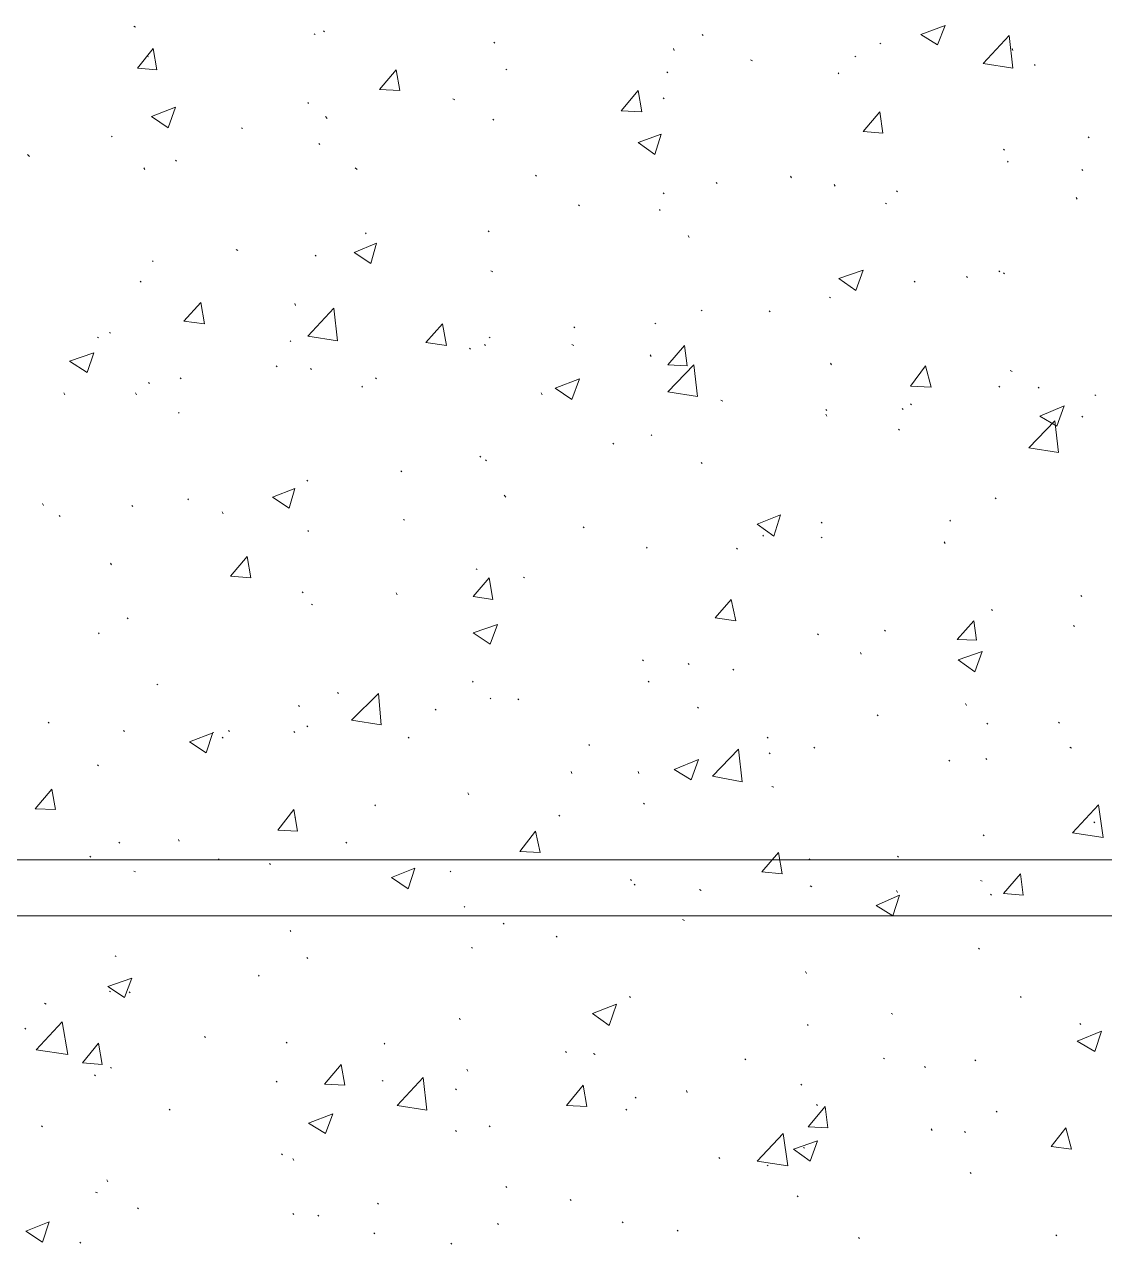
# Model space of a CAD drawing. Header units: millimetres. Extents: x 2928 to 3112, y 1220 to 1280.
# Drawn here: x 2947.469 to 2949.404, y 1255.925 to 1258.111 of the extents above; entities that cross this region are included whole.
import ezdxf

# ---------------------------------------------------------------- set-up
doc = ezdxf.new("R2010")
doc.units = ezdxf.units.MM

msp = doc.modelspace()

# ---------------------------------------------------------------- linework, layer by layer
at = {"color": 253, "linetype": 'Continuous', "lineweight": 5, "true_color": 0x9a9a9a}
for points in [[(2961.2116, 1241.9003), (2942.08633, 1241.9003), (2942.08633, 1247.74538), (2950.25144, 1247.74538), (2950.25144, 1256.61384), (2942.08633, 1256.61384), (2942.08633, 1261.45224), (2961.2116, 1261.45224), (2961.2116, 1249.1904)], [(2941.98633, 1247.84538), (2950.14978, 1247.84538), (2950.14978, 1256.51384), (2941.98633, 1256.51384)]]:
    msp.add_lwpolyline(points, dxfattribs=at)
at = {"color": 92, "linetype": 'Continuous', "lineweight": 13, "true_color": 0x00b800}
for points in [[(2947.66807, 1258.10553), (2947.66474, 1258.1072), (2947.66474, 1258.1072)], [(2948.00641, 1258.0972), (2948.00475, 1258.09886), (2948.00475, 1258.09886)], [(2949.07476, 1258.09219), (2949.1181, 1258.10886), (2949.1181, 1258.10886)], [(2949.10476, 1258.07386), (2949.1181, 1258.10886), (2949.1181, 1258.10886)], [(2947.98975, 1258.09219), (2947.98808, 1258.09386), (2947.98808, 1258.09386)], [(2948.31142, 1258.07719), (2948.30975, 1258.07886), (2948.30975, 1258.07886)], [(2948.68476, 1258.09053), (2948.68309, 1258.09219), (2948.68309, 1258.09219)], [(2949.00309, 1258.07553), (2949.00143, 1258.07719), (2949.00143, 1258.07719)], [(2949.07476, 1258.09219), (2949.10476, 1258.07386), (2949.10476, 1258.07386)], [(2949.18643, 1258.04053), (2949.2331, 1258.09053), (2949.2331, 1258.09053)], [(2949.23976, 1258.03219), (2949.2331, 1258.09053), (2949.2331, 1258.09053)], [(2947.67141, 1258.03219), (2947.69974, 1258.06719), (2947.69974, 1258.06719)], [(2947.69141, 1258.05219), (2947.68807, 1258.05386), (2947.68807, 1258.05386)], [(2947.70641, 1258.02886), (2947.69974, 1258.06719), (2947.69974, 1258.06719)], [(2948.63309, 1258.06386), (2948.63142, 1258.06719), (2948.63142, 1258.06719)], [(2948.95809, 1258.05219), (2948.95643, 1258.05386), (2948.95643, 1258.05386)], [(2949.23976, 1258.06386), (2949.2381, 1258.06719), (2949.2381, 1258.06719)], [(2947.67141, 1258.03219), (2947.70641, 1258.02886), (2947.70641, 1258.02886)], [(2948.77309, 1258.04553), (2948.76976, 1258.04719), (2948.76976, 1258.04719)], [(2949.18643, 1258.04053), (2949.23976, 1258.03219), (2949.23976, 1258.03219)], [(2949.27976, 1258.03719), (2949.2781, 1258.03886), (2949.2781, 1258.03886)], [(2948.10475, 1257.99386), (2948.13475, 1258.02886), (2948.13475, 1258.02886)], [(2948.14141, 1257.99219), (2948.13475, 1258.02886), (2948.13475, 1258.02886)], [(2948.33308, 1258.02886), (2948.33142, 1258.03053), (2948.33142, 1258.03053)], [(2948.62142, 1258.02386), (2948.61975, 1258.02553), (2948.61975, 1258.02553)], [(2948.92809, 1258.02219), (2948.92643, 1258.02386), (2948.92643, 1258.02386)], [(2948.10475, 1257.99386), (2948.14141, 1257.99219), (2948.14141, 1257.99219)], [(2948.53809, 1257.95553), (2948.56809, 1257.99219), (2948.56809, 1257.99219)], [(2948.57475, 1257.95386), (2948.56809, 1257.99219), (2948.56809, 1257.99219)], [(2947.97808, 1257.96886), (2947.97641, 1257.97053), (2947.97641, 1257.97053)], [(2948.23975, 1257.97553), (2948.23642, 1257.97719), (2948.23642, 1257.97719)], [(2948.61475, 1257.97719), (2948.61309, 1257.97886), (2948.61309, 1257.97886)], [(2947.69641, 1257.94553), (2947.73974, 1257.96219), (2947.73974, 1257.96219)], [(2947.69641, 1257.94553), (2947.72641, 1257.92553), (2947.72641, 1257.92553)], [(2947.72641, 1257.92553), (2947.73974, 1257.96219), (2947.73974, 1257.96219)], [(2948.01141, 1257.94219), (2948.00808, 1257.94553), (2948.00808, 1257.94553)], [(2948.53809, 1257.95553), (2948.57475, 1257.95386), (2948.57475, 1257.95386)], [(2948.97143, 1257.91886), (2949.00143, 1257.95386), (2949.00143, 1257.95386)], [(2949.00643, 1257.91553), (2949.00143, 1257.95386), (2949.00143, 1257.95386)], [(2947.85974, 1257.92386), (2947.85808, 1257.92553), (2947.85808, 1257.92553)], [(2948.30975, 1257.93886), (2948.30808, 1257.94053), (2948.30808, 1257.94053)], [(2947.62641, 1257.90886), (2947.62474, 1257.91053), (2947.62474, 1257.91053)], [(2948.56809, 1257.89886), (2948.60975, 1257.91386), (2948.60975, 1257.91386)], [(2948.59809, 1257.87719), (2948.60975, 1257.91386), (2948.60975, 1257.91386)], [(2948.97143, 1257.91886), (2949.00643, 1257.91553), (2949.00643, 1257.91553)], [(2949.37643, 1257.90719), (2949.37477, 1257.90886), (2949.37477, 1257.90886)], [(2947.99808, 1257.89553), (2947.99641, 1257.89719), (2947.99641, 1257.89719)], [(2948.56809, 1257.89886), (2948.59809, 1257.87719), (2948.59809, 1257.87719)], [(2949.22476, 1257.88553), (2949.2231, 1257.88719), (2949.2231, 1257.88719)], [(2947.47807, 1257.87386), (2947.47474, 1257.87719), (2947.47474, 1257.87719)], [(2947.74141, 1257.86553), (2947.73974, 1257.86719), (2947.73974, 1257.86719)], [(2949.23143, 1257.86386), (2949.22976, 1257.86553), (2949.22976, 1257.86553)], [(2947.68474, 1257.85052), (2947.68307, 1257.85386), (2947.68307, 1257.85386)], [(2948.06475, 1257.85052), (2948.06141, 1257.85386), (2948.06141, 1257.85386)], [(2948.38642, 1257.83886), (2948.38475, 1257.84052), (2948.38475, 1257.84052)], [(2948.84309, 1257.83552), (2948.84142, 1257.83886), (2948.84142, 1257.83886)], [(2949.36477, 1257.84886), (2949.3631, 1257.85052), (2949.3631, 1257.85052)], [(2948.70976, 1257.82552), (2948.70809, 1257.82719), (2948.70809, 1257.82719)], [(2948.92143, 1257.82052), (2948.91976, 1257.82386), (2948.91976, 1257.82386)], [(2949.03309, 1257.81052), (2949.03143, 1257.81219), (2949.03143, 1257.81219)], [(2948.61475, 1257.80719), (2948.61309, 1257.80886), (2948.61309, 1257.80886)], [(2949.01309, 1257.78886), (2949.01143, 1257.79052), (2949.01143, 1257.79052)], [(2949.35477, 1257.79719), (2949.3531, 1257.80052), (2949.3531, 1257.80052)], [(2948.46309, 1257.78552), (2948.46142, 1257.78719), (2948.46142, 1257.78719)], [(2948.60809, 1257.77719), (2948.60642, 1257.77886), (2948.60642, 1257.77886)], [(2948.08141, 1257.73552), (2948.07975, 1257.73719), (2948.07975, 1257.73719)], [(2948.30142, 1257.73886), (2948.29975, 1257.74052), (2948.29975, 1257.74052)], [(2948.65976, 1257.72886), (2948.65809, 1257.73219), (2948.65809, 1257.73219)], [(2947.85141, 1257.70552), (2947.84808, 1257.70719), (2947.84808, 1257.70719)], [(2948.05975, 1257.70219), (2948.09975, 1257.71886), (2948.09975, 1257.71886)], [(2948.08975, 1257.68219), (2948.09975, 1257.71886), (2948.09975, 1257.71886)], [(2947.69974, 1257.68552), (2947.69808, 1257.68719), (2947.69808, 1257.68719)], [(2947.99141, 1257.69552), (2947.98975, 1257.69719), (2947.98975, 1257.69719)], [(2948.05975, 1257.70219), (2948.08975, 1257.68219), (2948.08975, 1257.68219)], [(2948.30808, 1257.66719), (2948.30475, 1257.66886), (2948.30475, 1257.66886)], [(2948.92809, 1257.65552), (2948.97143, 1257.67052), (2948.97143, 1257.67052)], [(2948.95809, 1257.63386), (2948.97143, 1257.67052), (2948.97143, 1257.67052)], [(2949.21643, 1257.66719), (2949.21476, 1257.66886), (2949.21476, 1257.66886)], [(2949.22476, 1257.66386), (2949.2231, 1257.66552), (2949.2231, 1257.66552)], [(2947.67807, 1257.64886), (2947.67641, 1257.65052), (2947.67641, 1257.65052)], [(2948.92809, 1257.65552), (2948.95809, 1257.63386), (2948.95809, 1257.63386)], [(2949.06476, 1257.64886), (2949.06309, 1257.65052), (2949.06309, 1257.65052)], [(2949.1581, 1257.65719), (2949.15643, 1257.65886), (2949.15643, 1257.65886)], [(2948.91309, 1257.62052), (2948.91143, 1257.62219), (2948.91143, 1257.62219)], [(2947.75474, 1257.57885), (2947.78474, 1257.61219), (2947.78474, 1257.61219)], [(2947.79141, 1257.57385), (2947.78474, 1257.61219), (2947.78474, 1257.61219)], [(2947.95475, 1257.60719), (2947.95308, 1257.61052), (2947.95308, 1257.61052)], [(2947.97641, 1257.55219), (2948.02308, 1257.60219), (2948.02308, 1257.60219)], [(2948.02975, 1257.54385), (2948.02308, 1257.60219), (2948.02308, 1257.60219)], [(2948.68309, 1257.59719), (2948.68142, 1257.59885), (2948.68142, 1257.59885)], [(2948.80476, 1257.59552), (2948.80309, 1257.59719), (2948.80309, 1257.59719)], [(2947.75474, 1257.57885), (2947.79141, 1257.57385), (2947.79141, 1257.57385)], [(2948.18808, 1257.54052), (2948.21808, 1257.57385), (2948.21808, 1257.57385)], [(2948.22475, 1257.53552), (2948.21808, 1257.57385), (2948.21808, 1257.57385)], [(2948.59975, 1257.57385), (2948.59809, 1257.57552), (2948.59809, 1257.57552)], [(2947.60141, 1257.54885), (2947.59974, 1257.55052), (2947.59974, 1257.55052)], [(2947.62307, 1257.55719), (2947.62141, 1257.55885), (2947.62141, 1257.55885)], [(2947.97641, 1257.55219), (2948.02975, 1257.54385), (2948.02975, 1257.54385)], [(2948.30308, 1257.54885), (2948.30142, 1257.55052), (2948.30142, 1257.55052)], [(2948.45475, 1257.56719), (2948.45309, 1257.56885), (2948.45309, 1257.56885)], [(2947.94641, 1257.54219), (2947.94475, 1257.54385), (2947.94475, 1257.54385)], [(2948.18808, 1257.54052), (2948.22475, 1257.53552), (2948.22475, 1257.53552)], [(2948.26808, 1257.52885), (2948.26642, 1257.53052), (2948.26642, 1257.53052)], [(2948.29475, 1257.53552), (2948.29308, 1257.53719), (2948.29308, 1257.53719)], [(2948.45309, 1257.53552), (2948.44975, 1257.53719), (2948.44975, 1257.53719)], [(2948.62142, 1257.50052), (2948.65142, 1257.53552), (2948.65142, 1257.53552)], [(2948.65642, 1257.49885), (2948.65142, 1257.53552), (2948.65142, 1257.53552)], [(2947.54974, 1257.50719), (2947.59307, 1257.52219), (2947.59307, 1257.52219)], [(2947.54974, 1257.50719), (2947.58141, 1257.48719), (2947.58141, 1257.48719)], [(2947.58141, 1257.48719), (2947.59307, 1257.52219), (2947.59307, 1257.52219)], [(2948.59142, 1257.51552), (2948.58975, 1257.51885), (2948.58975, 1257.51885)], [(2947.92141, 1257.49719), (2947.91974, 1257.49885), (2947.91974, 1257.49885)], [(2947.98308, 1257.49219), (2947.98141, 1257.49385), (2947.98141, 1257.49385)], [(2948.62142, 1257.50052), (2948.65642, 1257.49885), (2948.65642, 1257.49885)], [(2948.62142, 1257.45219), (2948.66809, 1257.50052), (2948.66809, 1257.50052)], [(2948.67476, 1257.44385), (2948.66809, 1257.50052), (2948.66809, 1257.50052)], [(2948.91476, 1257.50052), (2948.91309, 1257.50385), (2948.91309, 1257.50385)], [(2949.05643, 1257.46219), (2949.08309, 1257.49885), (2949.08309, 1257.49885)], [(2949.09309, 1257.46052), (2949.08309, 1257.49885), (2949.08309, 1257.49885)], [(2949.2381, 1257.48885), (2949.23476, 1257.49052), (2949.23476, 1257.49052)], [(2947.69307, 1257.46719), (2947.69141, 1257.46885), (2947.69141, 1257.46885)], [(2947.74974, 1257.47552), (2947.74808, 1257.47719), (2947.74808, 1257.47719)], [(2948.09975, 1257.47552), (2948.09808, 1257.47719), (2948.09808, 1257.47719)], [(2948.41975, 1257.45885), (2948.46309, 1257.47552), (2948.46309, 1257.47552)], [(2948.44975, 1257.43885), (2948.46309, 1257.47552), (2948.46309, 1257.47552)], [(2947.54141, 1257.44719), (2947.53974, 1257.45052), (2947.53974, 1257.45052)], [(2947.66974, 1257.44719), (2947.66807, 1257.45052), (2947.66807, 1257.45052)], [(2948.07475, 1257.46052), (2948.07308, 1257.46219), (2948.07308, 1257.46219)], [(2948.39642, 1257.44719), (2948.39475, 1257.45052), (2948.39475, 1257.45052)], [(2948.41975, 1257.45885), (2948.44975, 1257.43885), (2948.44975, 1257.43885)], [(2948.62142, 1257.45219), (2948.67476, 1257.44385), (2948.67476, 1257.44385)], [(2949.05643, 1257.46219), (2949.09309, 1257.46052), (2949.09309, 1257.46052)], [(2949.21643, 1257.46052), (2949.21476, 1257.46219), (2949.21476, 1257.46219)], [(2949.28643, 1257.45885), (2949.28476, 1257.46052), (2949.28476, 1257.46052)], [(2949.3881, 1257.44552), (2949.38643, 1257.44719), (2949.38643, 1257.44719)], [(2948.71976, 1257.43552), (2948.71642, 1257.43719), (2948.71642, 1257.43719)], [(2948.90643, 1257.41885), (2948.90476, 1257.42052), (2948.90476, 1257.42052)], [(2949.04309, 1257.42052), (2949.04143, 1257.42219), (2949.04143, 1257.42219)], [(2949.05809, 1257.42885), (2949.05643, 1257.43052), (2949.05643, 1257.43052)], [(2949.2881, 1257.40885), (2949.33143, 1257.42719), (2949.33143, 1257.42719)], [(2949.3181, 1257.39052), (2949.33143, 1257.42719), (2949.33143, 1257.42719)], [(2947.74641, 1257.41385), (2947.74474, 1257.41552), (2947.74474, 1257.41552)], [(2948.90643, 1257.40885), (2948.90476, 1257.41219), (2948.90476, 1257.41219)], [(2949.2681, 1257.35218), (2949.31476, 1257.40052), (2949.31476, 1257.40052)], [(2949.2881, 1257.40885), (2949.3181, 1257.39052), (2949.3181, 1257.39052)], [(2949.32143, 1257.34385), (2949.31476, 1257.40052), (2949.31476, 1257.40052)], [(2949.36477, 1257.40719), (2949.3631, 1257.40885), (2949.3631, 1257.40885)], [(2948.59309, 1257.37385), (2948.59142, 1257.37552), (2948.59142, 1257.37552)], [(2949.03643, 1257.38385), (2949.03476, 1257.38552), (2949.03476, 1257.38552)], [(2948.52475, 1257.35885), (2948.52309, 1257.36052), (2948.52309, 1257.36052)], [(2948.28642, 1257.33552), (2948.28475, 1257.33718), (2948.28475, 1257.33718)], [(2949.2681, 1257.35218), (2949.32143, 1257.34385), (2949.32143, 1257.34385)], [(2948.14475, 1257.30885), (2948.14308, 1257.31052), (2948.14308, 1257.31052)], [(2948.29642, 1257.32885), (2948.29475, 1257.33052), (2948.29475, 1257.33052)], [(2948.68309, 1257.32385), (2948.68142, 1257.32552), (2948.68142, 1257.32552)], [(2947.97641, 1257.29218), (2947.97475, 1257.29385), (2947.97475, 1257.29385)], [(2947.91308, 1257.26385), (2947.95308, 1257.27885), (2947.95308, 1257.27885)], [(2947.94308, 1257.24385), (2947.95308, 1257.27885), (2947.95308, 1257.27885)], [(2948.33142, 1257.26385), (2948.32808, 1257.26718), (2948.32808, 1257.26718)], [(2947.50307, 1257.24885), (2947.50141, 1257.25218), (2947.50141, 1257.25218)], [(2947.66307, 1257.24718), (2947.66141, 1257.24885), (2947.66141, 1257.24885)], [(2947.76308, 1257.25885), (2947.76141, 1257.26052), (2947.76141, 1257.26052)], [(2947.91308, 1257.26385), (2947.94308, 1257.24385), (2947.94308, 1257.24385)], [(2949.20976, 1257.26052), (2949.2081, 1257.26218), (2949.2081, 1257.26218)], [(2947.53307, 1257.22885), (2947.53141, 1257.23052), (2947.53141, 1257.23052)], [(2947.82474, 1257.23385), (2947.82308, 1257.23718), (2947.82308, 1257.23718)], [(2948.14975, 1257.22218), (2948.14808, 1257.22385), (2948.14808, 1257.22385)], [(2948.78142, 1257.21552), (2948.82309, 1257.23218), (2948.82309, 1257.23218)], [(2948.81142, 1257.19385), (2948.82309, 1257.23218), (2948.82309, 1257.23218)], [(2949.1281, 1257.22052), (2949.12643, 1257.22218), (2949.12643, 1257.22218)], [(2947.97808, 1257.20218), (2947.97641, 1257.20385), (2947.97641, 1257.20385)], [(2948.47142, 1257.20885), (2948.46975, 1257.21052), (2948.46975, 1257.21052)], [(2948.78142, 1257.21552), (2948.81142, 1257.19385), (2948.81142, 1257.19385)], [(2948.89809, 1257.21718), (2948.89643, 1257.21885), (2948.89643, 1257.21885)], [(2948.79309, 1257.19385), (2948.79142, 1257.19552), (2948.79142, 1257.19552)], [(2948.89809, 1257.19052), (2948.89643, 1257.19218), (2948.89643, 1257.19218)], [(2949.1181, 1257.18052), (2949.11643, 1257.18385), (2949.11643, 1257.18385)], [(2947.83808, 1257.12218), (2947.86808, 1257.15718), (2947.86808, 1257.15718)], [(2947.87474, 1257.11885), (2947.86808, 1257.15718), (2947.86808, 1257.15718)], [(2948.58475, 1257.17218), (2948.58309, 1257.17385), (2948.58309, 1257.17385)], [(2948.74642, 1257.17052), (2948.74476, 1257.17218), (2948.74476, 1257.17218)], [(2947.62474, 1257.14218), (2947.62307, 1257.14551), (2947.62307, 1257.14551)], [(2948.27975, 1257.13385), (2948.27808, 1257.13551), (2948.27808, 1257.13551)], [(2947.83808, 1257.12218), (2947.87474, 1257.11885), (2947.87474, 1257.11885)], [(2948.27308, 1257.08551), (2948.30142, 1257.11885), (2948.30142, 1257.11885)], [(2948.30808, 1257.08051), (2948.30142, 1257.11885), (2948.30142, 1257.11885)], [(2948.36475, 1257.11885), (2948.36308, 1257.12051), (2948.36308, 1257.12051)], [(2947.96808, 1257.09218), (2947.96641, 1257.09385), (2947.96641, 1257.09385)], [(2948.13641, 1257.08885), (2948.13475, 1257.09218), (2948.13475, 1257.09218)], [(2947.98475, 1257.07051), (2947.98308, 1257.07218), (2947.98308, 1257.07218)], [(2948.27308, 1257.08551), (2948.30808, 1257.08051), (2948.30808, 1257.08051)], [(2948.70642, 1257.04718), (2948.73476, 1257.08051), (2948.73476, 1257.08051)], [(2948.74309, 1257.04218), (2948.73476, 1257.08051), (2948.73476, 1257.08051)], [(2949.3631, 1257.08551), (2949.36143, 1257.08718), (2949.36143, 1257.08718)], [(2947.65474, 1257.04551), (2947.65307, 1257.04718), (2947.65307, 1257.04718)], [(2948.70642, 1257.04718), (2948.74309, 1257.04218), (2948.74309, 1257.04218)], [(2949.2031, 1257.06051), (2949.20143, 1257.06218), (2949.20143, 1257.06218)], [(2948.27308, 1257.02051), (2948.31642, 1257.03551), (2948.31642, 1257.03551)], [(2948.30308, 1257.00051), (2948.31642, 1257.03551), (2948.31642, 1257.03551)], [(2949.01143, 1257.02385), (2949.00976, 1257.02551), (2949.00976, 1257.02551)], [(2949.13976, 1257.00885), (2949.16976, 1257.04218), (2949.16976, 1257.04218)], [(2949.17476, 1257.00718), (2949.16976, 1257.04218), (2949.16976, 1257.04218)], [(2949.34977, 1257.03218), (2949.3481, 1257.03385), (2949.3481, 1257.03385)], [(2947.60307, 1257.01885), (2947.60141, 1257.02051), (2947.60141, 1257.02051)], [(2948.27308, 1257.02051), (2948.30308, 1257.00051), (2948.30308, 1257.00051)], [(2948.89143, 1257.01718), (2948.88976, 1257.01885), (2948.88976, 1257.01885)], [(2949.13976, 1257.00885), (2949.17476, 1257.00718), (2949.17476, 1257.00718)], [(2948.96809, 1256.98218), (2948.96643, 1256.98551), (2948.96643, 1256.98551)], [(2949.14143, 1256.97218), (2949.18476, 1256.98718), (2949.18476, 1256.98718)], [(2949.17143, 1256.95051), (2949.18476, 1256.98718), (2949.18476, 1256.98718)], [(2948.57809, 1256.97051), (2948.57642, 1256.97218), (2948.57642, 1256.97218)], [(2948.65976, 1256.96385), (2948.65809, 1256.96551), (2948.65809, 1256.96551)], [(2949.14143, 1256.97218), (2949.17143, 1256.95051), (2949.17143, 1256.95051)], [(2948.73976, 1256.95385), (2948.73809, 1256.95551), (2948.73809, 1256.95551)], [(2947.70808, 1256.92718), (2947.70641, 1256.92884), (2947.70641, 1256.92884)], [(2948.27308, 1256.93218), (2948.27142, 1256.93385), (2948.27142, 1256.93385)], [(2948.58809, 1256.93218), (2948.58642, 1256.93385), (2948.58642, 1256.93385)], [(2948.03141, 1256.91218), (2948.02975, 1256.91384), (2948.02975, 1256.91384)], [(2948.05475, 1256.86384), (2948.10308, 1256.91218), (2948.10308, 1256.91218)], [(2948.10808, 1256.85551), (2948.10308, 1256.91218), (2948.10308, 1256.91218)], [(2948.30475, 1256.90218), (2948.30308, 1256.90384), (2948.30308, 1256.90384)], [(2948.35475, 1256.90051), (2948.35308, 1256.90218), (2948.35308, 1256.90218)], [(2947.96141, 1256.88884), (2947.95975, 1256.89051), (2947.95975, 1256.89051)], [(2948.20642, 1256.88218), (2948.20475, 1256.88384), (2948.20475, 1256.88384)], [(2948.67642, 1256.88551), (2948.67476, 1256.88718), (2948.67476, 1256.88718)], [(2948.99809, 1256.87218), (2948.99643, 1256.87384), (2948.99643, 1256.87384)], [(2949.15643, 1256.89051), (2949.15476, 1256.89384), (2949.15476, 1256.89384)], [(2947.51307, 1256.85884), (2947.51141, 1256.86051), (2947.51141, 1256.86051)], [(2947.97641, 1256.85218), (2947.97475, 1256.85384), (2947.97475, 1256.85384)], [(2948.05475, 1256.86384), (2948.10808, 1256.85551), (2948.10808, 1256.85551)], [(2949.19476, 1256.85718), (2949.1931, 1256.85884), (2949.1931, 1256.85884)], [(2949.3231, 1256.85884), (2949.32143, 1256.86051), (2949.32143, 1256.86051)], [(2947.64807, 1256.84384), (2947.64641, 1256.84551), (2947.64641, 1256.84551)], [(2947.76474, 1256.82551), (2947.80808, 1256.84218), (2947.80808, 1256.84218)], [(2947.79474, 1256.80551), (2947.80641, 1256.84218), (2947.80641, 1256.84218)], [(2947.82474, 1256.83218), (2947.82308, 1256.83384), (2947.82308, 1256.83384)], [(2947.83641, 1256.84384), (2947.83474, 1256.84551), (2947.83474, 1256.84551)], [(2947.95308, 1256.84218), (2947.95141, 1256.84384), (2947.95141, 1256.84384)], [(2948.15808, 1256.83218), (2948.15641, 1256.83384), (2948.15641, 1256.83384)], [(2948.80142, 1256.83218), (2948.79976, 1256.83384), (2948.79976, 1256.83384)], [(2947.76474, 1256.82551), (2947.79474, 1256.80551), (2947.79474, 1256.80551)], [(2948.48142, 1256.81884), (2948.47975, 1256.82051), (2948.47975, 1256.82051)], [(2948.70142, 1256.76384), (2948.74809, 1256.81218), (2948.74809, 1256.81218)], [(2948.75476, 1256.75384), (2948.74809, 1256.81218), (2948.74809, 1256.81218)], [(2948.88476, 1256.81384), (2948.88309, 1256.81551), (2948.88309, 1256.81551)], [(2949.34477, 1256.81384), (2949.34143, 1256.81551), (2949.34143, 1256.81551)], [(2948.63309, 1256.77551), (2948.67642, 1256.79384), (2948.67642, 1256.79384)], [(2948.66309, 1256.75718), (2948.67642, 1256.79384), (2948.67642, 1256.79384)], [(2948.80476, 1256.80384), (2948.80309, 1256.80551), (2948.80309, 1256.80551)], [(2949.12643, 1256.79051), (2949.12476, 1256.79218), (2949.12476, 1256.79218)], [(2949.1931, 1256.79384), (2949.19143, 1256.79551), (2949.19143, 1256.79551)], [(2947.60141, 1256.78218), (2947.59974, 1256.78384), (2947.59974, 1256.78384)], [(2948.44975, 1256.76884), (2948.44809, 1256.77218), (2948.44809, 1256.77218)], [(2948.56975, 1256.76884), (2948.56809, 1256.77218), (2948.56809, 1256.77218)], [(2948.63309, 1256.77551), (2948.66309, 1256.75718), (2948.66309, 1256.75718)], [(2948.70142, 1256.76384), (2948.75476, 1256.75384), (2948.75476, 1256.75384)], [(2948.81142, 1256.74384), (2948.80809, 1256.74551), (2948.80809, 1256.74551)], [(2947.48807, 1256.70551), (2947.51807, 1256.74051), (2947.51807, 1256.74051)], [(2947.52474, 1256.70384), (2947.51807, 1256.74051), (2947.51807, 1256.74051)], [(2948.26475, 1256.73051), (2948.26308, 1256.73384), (2948.26308, 1256.73384)], [(2947.48807, 1256.70551), (2947.52474, 1256.70384), (2947.52474, 1256.70384)], [(2947.92308, 1256.66717), (2947.95141, 1256.70384), (2947.95141, 1256.70384)], [(2947.95808, 1256.66551), (2947.95141, 1256.70384), (2947.95141, 1256.70384)], [(2948.09808, 1256.71051), (2948.09641, 1256.71218), (2948.09641, 1256.71218)], [(2948.57975, 1256.71384), (2948.57809, 1256.71551), (2948.57809, 1256.71551)], [(2949.34643, 1256.66217), (2949.3931, 1256.71218), (2949.3931, 1256.71218)], [(2949.40143, 1256.65384), (2949.3931, 1256.71218), (2949.3931, 1256.71218)], [(2947.95475, 1256.68884), (2947.95308, 1256.69051), (2947.95308, 1256.69051)], [(2948.42809, 1256.69217), (2948.42642, 1256.69384), (2948.42642, 1256.69384)], [(2949.38643, 1256.68051), (2949.38477, 1256.68217), (2949.38477, 1256.68217)], [(2947.92308, 1256.66717), (2947.95808, 1256.66551), (2947.95808, 1256.66551)], [(2948.35642, 1256.62884), (2948.38475, 1256.66551), (2948.38475, 1256.66551)], [(2948.39308, 1256.62717), (2948.38475, 1256.66551), (2948.38475, 1256.66551)], [(2949.1881, 1256.65717), (2949.18643, 1256.65884), (2949.18643, 1256.65884)], [(2949.34643, 1256.66217), (2949.40143, 1256.65384), (2949.40143, 1256.65384)], [(2947.63974, 1256.64384), (2947.63807, 1256.64551), (2947.63807, 1256.64551)], [(2947.74641, 1256.64717), (2947.74474, 1256.65051), (2947.74474, 1256.65051)], [(2948.04641, 1256.64384), (2948.04475, 1256.64551), (2948.04475, 1256.64551)], [(2947.58807, 1256.61884), (2947.58641, 1256.62051), (2947.58641, 1256.62051)], [(2947.81808, 1256.61384), (2947.81641, 1256.61551), (2947.81641, 1256.61551)], [(2948.35642, 1256.62884), (2948.39308, 1256.62717), (2948.39308, 1256.62717)], [(2948.78976, 1256.59217), (2948.81976, 1256.62717), (2948.81976, 1256.62717)], [(2948.82642, 1256.58884), (2948.81976, 1256.62717), (2948.81976, 1256.62717)], [(2948.87643, 1256.61384), (2948.87476, 1256.61551), (2948.87476, 1256.61551)], [(2949.03476, 1256.61884), (2949.03309, 1256.62051), (2949.03309, 1256.62051)], [(2947.66807, 1256.59217), (2947.66474, 1256.59384), (2947.66474, 1256.59384)], [(2947.90974, 1256.60551), (2947.90808, 1256.60717), (2947.90808, 1256.60717)], [(2948.12641, 1256.58217), (2948.16808, 1256.59884), (2948.16808, 1256.59884)], [(2948.15641, 1256.56217), (2948.16808, 1256.59884), (2948.16808, 1256.59884)], [(2948.23308, 1256.59217), (2948.23142, 1256.59384), (2948.23142, 1256.59384)], [(2948.78976, 1256.59217), (2948.82642, 1256.58884), (2948.82642, 1256.58884)], [(2949.2231, 1256.55384), (2949.2531, 1256.58884), (2949.2531, 1256.58884)], [(2949.2581, 1256.55051), (2949.2531, 1256.58884), (2949.2531, 1256.58884)], [(2948.12641, 1256.58217), (2948.15641, 1256.56217), (2948.15641, 1256.56217)], [(2948.55642, 1256.57717), (2948.55475, 1256.57884), (2948.55475, 1256.57884)], [(2948.56309, 1256.56884), (2948.56142, 1256.57051), (2948.56142, 1256.57051)], [(2948.87976, 1256.56551), (2948.87643, 1256.56717), (2948.87643, 1256.56717)], [(2949.18476, 1256.57551), (2949.18143, 1256.57717), (2949.18143, 1256.57717)], [(2948.68142, 1256.55884), (2948.67809, 1256.56051), (2948.67809, 1256.56051)], [(2948.99476, 1256.53217), (2949.03643, 1256.55051), (2949.03643, 1256.55051)], [(2949.02476, 1256.51384), (2949.03643, 1256.55051), (2949.03643, 1256.55051)], [(2949.03309, 1256.55551), (2949.03143, 1256.55884), (2949.03143, 1256.55884)], [(2949.20143, 1256.55051), (2949.19976, 1256.55217), (2949.19976, 1256.55217)], [(2949.2231, 1256.55384), (2949.2581, 1256.55051), (2949.2581, 1256.55051)], [(2948.25808, 1256.52884), (2948.25642, 1256.53051), (2948.25642, 1256.53051)], [(2948.99476, 1256.53217), (2949.02476, 1256.51384), (2949.02476, 1256.51384)], [(2948.65142, 1256.50551), (2948.64809, 1256.50717), (2948.64809, 1256.50717)], [(2947.94641, 1256.48551), (2947.94475, 1256.48717), (2947.94475, 1256.48717)], [(2948.32808, 1256.49884), (2948.32642, 1256.50051), (2948.32642, 1256.50051)], [(2948.27142, 1256.4555), (2948.26975, 1256.45717), (2948.26975, 1256.45717)], [(2948.42309, 1256.47551), (2948.42142, 1256.47717), (2948.42142, 1256.47717)], [(2947.63307, 1256.4405), (2947.63141, 1256.44217), (2947.63141, 1256.44217)], [(2947.97641, 1256.43717), (2947.97475, 1256.43884), (2947.97475, 1256.43884)], [(2949.17976, 1256.45384), (2949.1781, 1256.4555), (2949.1781, 1256.4555)], [(2948.86976, 1256.4105), (2948.86809, 1256.41384), (2948.86809, 1256.41384)], [(2947.61807, 1256.38717), (2947.66141, 1256.40217), (2947.66141, 1256.40217)], [(2947.64807, 1256.36717), (2947.66141, 1256.40217), (2947.66141, 1256.40217)], [(2947.88974, 1256.4055), (2947.88808, 1256.40717), (2947.88808, 1256.40717)], [(2947.61807, 1256.38717), (2947.64807, 1256.36717), (2947.64807, 1256.36717)], [(2947.62307, 1256.37717), (2947.62141, 1256.37884), (2947.62141, 1256.37884)], [(2947.65807, 1256.3755), (2947.65641, 1256.37717), (2947.65641, 1256.37717)], [(2947.50807, 1256.3555), (2947.50474, 1256.35717), (2947.50474, 1256.35717)], [(2948.48642, 1256.33884), (2948.52975, 1256.3555), (2948.52975, 1256.3555)], [(2948.51642, 1256.31717), (2948.52975, 1256.3555), (2948.52975, 1256.3555)], [(2948.55475, 1256.36717), (2948.55309, 1256.36884), (2948.55309, 1256.36884)], [(2949.25476, 1256.36717), (2949.2531, 1256.36884), (2949.2531, 1256.36884)], [(2948.24975, 1256.32717), (2948.24808, 1256.3305), (2948.24808, 1256.3305)], [(2948.48642, 1256.33884), (2948.51642, 1256.31717), (2948.51642, 1256.31717)], [(2949.02476, 1256.33717), (2949.02143, 1256.33884), (2949.02143, 1256.33884)], [(2947.47141, 1256.3105), (2947.46974, 1256.31217), (2947.46974, 1256.31217)], [(2947.48974, 1256.27384), (2947.53641, 1256.32384), (2947.53641, 1256.32384)], [(2947.54641, 1256.2655), (2947.53641, 1256.32384), (2947.53641, 1256.32384)], [(2948.87309, 1256.31717), (2948.87143, 1256.31884), (2948.87143, 1256.31884)], [(2949.35477, 1256.28884), (2949.3981, 1256.30717), (2949.3981, 1256.30717)], [(2949.36143, 1256.31884), (2949.35977, 1256.3205), (2949.35977, 1256.3205)], [(2949.38643, 1256.2705), (2949.3981, 1256.30717), (2949.3981, 1256.30717)], [(2947.57307, 1256.2505), (2947.60141, 1256.2855), (2947.60141, 1256.2855)], [(2947.60807, 1256.24717), (2947.60141, 1256.2855), (2947.60141, 1256.2855)], [(2947.79308, 1256.2955), (2947.79141, 1256.29717), (2947.79141, 1256.29717)], [(2947.93975, 1256.2855), (2947.93808, 1256.28717), (2947.93808, 1256.28717)], [(2948.11475, 1256.28384), (2948.11308, 1256.2855), (2948.11308, 1256.2855)], [(2949.35477, 1256.28884), (2949.38643, 1256.2705), (2949.38643, 1256.2705)], [(2947.48974, 1256.27384), (2947.54641, 1256.2655), (2947.54641, 1256.2655)], [(2948.43975, 1256.26884), (2948.43809, 1256.2705), (2948.43809, 1256.2705)], [(2948.49142, 1256.2655), (2948.48809, 1256.26717), (2948.48809, 1256.26717)], [(2947.57307, 1256.2505), (2947.60807, 1256.24717), (2947.60807, 1256.24717)], [(2947.62474, 1256.2405), (2947.62307, 1256.24217), (2947.62307, 1256.24217)], [(2948.00641, 1256.21217), (2948.03641, 1256.24717), (2948.03641, 1256.24717)], [(2948.04308, 1256.2105), (2948.03641, 1256.24717), (2948.03641, 1256.24717)], [(2948.26308, 1256.2355), (2948.26142, 1256.23884), (2948.26142, 1256.23884)], [(2948.76142, 1256.2555), (2948.75976, 1256.25717), (2948.75976, 1256.25717)], [(2949.00976, 1256.25717), (2949.00809, 1256.25884), (2949.00809, 1256.25884)], [(2949.08309, 1256.24217), (2949.08143, 1256.24384), (2949.08143, 1256.24384)], [(2949.1731, 1256.25384), (2949.17143, 1256.2555), (2949.17143, 1256.2555)], [(2947.59641, 1256.22717), (2947.59474, 1256.22883), (2947.59474, 1256.22883)], [(2947.92141, 1256.2155), (2947.91974, 1256.21717), (2947.91974, 1256.21717)], [(2948.11141, 1256.21717), (2948.10975, 1256.21883), (2948.10975, 1256.21883)], [(2948.13641, 1256.17383), (2948.18308, 1256.22383), (2948.18308, 1256.22383)], [(2948.18975, 1256.1655), (2948.18308, 1256.22383), (2948.18308, 1256.22383)], [(2948.00641, 1256.21217), (2948.04308, 1256.2105), (2948.04308, 1256.2105)], [(2948.24308, 1256.20217), (2948.24142, 1256.20383), (2948.24142, 1256.20383)], [(2948.43975, 1256.17383), (2948.46975, 1256.2105), (2948.46975, 1256.2105)], [(2948.47642, 1256.17217), (2948.46975, 1256.2105), (2948.46975, 1256.2105)], [(2948.65642, 1256.19717), (2948.65476, 1256.2005), (2948.65476, 1256.2005)], [(2948.86143, 1256.2105), (2948.85976, 1256.21217), (2948.85976, 1256.21217)], [(2948.13641, 1256.17383), (2948.18975, 1256.1655), (2948.18975, 1256.1655)], [(2948.43975, 1256.17383), (2948.47642, 1256.17217), (2948.47642, 1256.17217)], [(2948.56475, 1256.18717), (2948.56309, 1256.18883), (2948.56309, 1256.18883)], [(2948.88976, 1256.17383), (2948.88809, 1256.1755), (2948.88809, 1256.1755)], [(2947.72974, 1256.1655), (2947.72808, 1256.16717), (2947.72808, 1256.16717)], [(2947.97808, 1256.14217), (2948.02141, 1256.15883), (2948.02141, 1256.15883)], [(2948.00808, 1256.12383), (2948.02141, 1256.15883), (2948.02141, 1256.15883)], [(2948.54809, 1256.1655), (2948.54642, 1256.16717), (2948.54642, 1256.16717)], [(2948.87309, 1256.1355), (2948.90309, 1256.17217), (2948.90309, 1256.17217)], [(2948.90809, 1256.13383), (2948.90309, 1256.17217), (2948.90309, 1256.17217)], [(2949.21143, 1256.16217), (2949.20976, 1256.16383), (2949.20976, 1256.16383)], [(2947.50141, 1256.1355), (2947.49974, 1256.13717), (2947.49974, 1256.13717)], [(2947.97808, 1256.14217), (2948.00808, 1256.12383), (2948.00808, 1256.12383)], [(2948.30308, 1256.1355), (2948.30142, 1256.13717), (2948.30142, 1256.13717)], [(2948.87309, 1256.1355), (2948.90809, 1256.13383), (2948.90809, 1256.13383)], [(2949.09476, 1256.12883), (2949.09309, 1256.13217), (2949.09309, 1256.13217)], [(2949.3081, 1256.1005), (2949.33477, 1256.13383), (2949.33477, 1256.13383)], [(2949.34477, 1256.0955), (2949.33477, 1256.13383), (2949.33477, 1256.13383)], [(2948.24308, 1256.12717), (2948.24142, 1256.12883), (2948.24142, 1256.12883)], [(2948.78142, 1256.07383), (2948.82809, 1256.12383), (2948.82809, 1256.12383)], [(2948.83642, 1256.0655), (2948.82809, 1256.12383), (2948.82809, 1256.12383)], [(2948.84642, 1256.0955), (2948.88976, 1256.1105), (2948.88976, 1256.1105)], [(2948.87643, 1256.07383), (2948.88976, 1256.1105), (2948.88976, 1256.1105)], [(2949.15476, 1256.1255), (2949.1531, 1256.12717), (2949.1531, 1256.12717)], [(2947.93141, 1256.0855), (2947.92975, 1256.08717), (2947.92975, 1256.08717)], [(2948.84642, 1256.0955), (2948.87643, 1256.07383), (2948.87643, 1256.07383)], [(2948.86643, 1256.09717), (2948.86476, 1256.09883), (2948.86476, 1256.09883)], [(2949.3081, 1256.1005), (2949.34477, 1256.0955), (2949.34477, 1256.0955)], [(2947.95141, 1256.0755), (2947.94975, 1256.07883), (2947.94975, 1256.07883)], [(2948.71476, 1256.07883), (2948.71309, 1256.0805), (2948.71309, 1256.0805)], [(2948.78142, 1256.07383), (2948.83642, 1256.0655), (2948.83642, 1256.0655)], [(2948.80142, 1256.0655), (2948.79976, 1256.06717), (2948.79976, 1256.06717)], [(2949.16476, 1256.05217), (2949.1631, 1256.05383), (2949.1631, 1256.05383)], [(2947.61807, 1256.03717), (2947.61641, 1256.0405), (2947.61641, 1256.0405)], [(2948.33308, 1256.02717), (2948.33142, 1256.02883), (2948.33142, 1256.02883)], [(2947.59974, 1256.01717), (2947.59641, 1256.01883), (2947.59641, 1256.01883)], [(2948.10308, 1255.99717), (2948.10141, 1255.99883), (2948.10141, 1255.99883)], [(2948.44809, 1256.00383), (2948.44642, 1256.0055), (2948.44642, 1256.0055)], [(2948.85476, 1256.0105), (2948.85309, 1256.01217), (2948.85309, 1256.01217)], [(2947.67307, 1255.98883), (2947.67141, 1255.9905), (2947.67141, 1255.9905)], [(2947.95141, 1255.97883), (2947.94975, 1255.9805), (2947.94975, 1255.9805)], [(2947.99641, 1255.9755), (2947.99475, 1255.97716), (2947.99475, 1255.97716)], [(2947.47141, 1255.94883), (2947.51307, 1255.9655), (2947.51307, 1255.9655)], [(2947.50141, 1255.92883), (2947.51307, 1255.9655), (2947.51307, 1255.9655)], [(2948.31808, 1255.9605), (2948.31642, 1255.96216), (2948.31642, 1255.96216)], [(2948.54142, 1255.96383), (2948.53975, 1255.9655), (2948.53975, 1255.9655)], [(2947.47141, 1255.94883), (2947.50141, 1255.92883), (2947.50141, 1255.92883)], [(2948.09641, 1255.94383), (2948.09475, 1255.9455), (2948.09475, 1255.9455)], [(2948.63976, 1255.94883), (2948.63809, 1255.9505), (2948.63809, 1255.9505)], [(2948.96476, 1255.9355), (2948.96309, 1255.93716), (2948.96309, 1255.93716)], [(2949.3181, 1255.9405), (2949.31643, 1255.94216), (2949.31643, 1255.94216)], [(2947.56974, 1255.92716), (2947.56807, 1255.92883), (2947.56807, 1255.92883)], [(2948.23475, 1255.9255), (2948.23308, 1255.92716), (2948.23308, 1255.92716)]]:
    msp.add_lwpolyline(points, dxfattribs=at)

doc.saveas('drawing.dxf')
